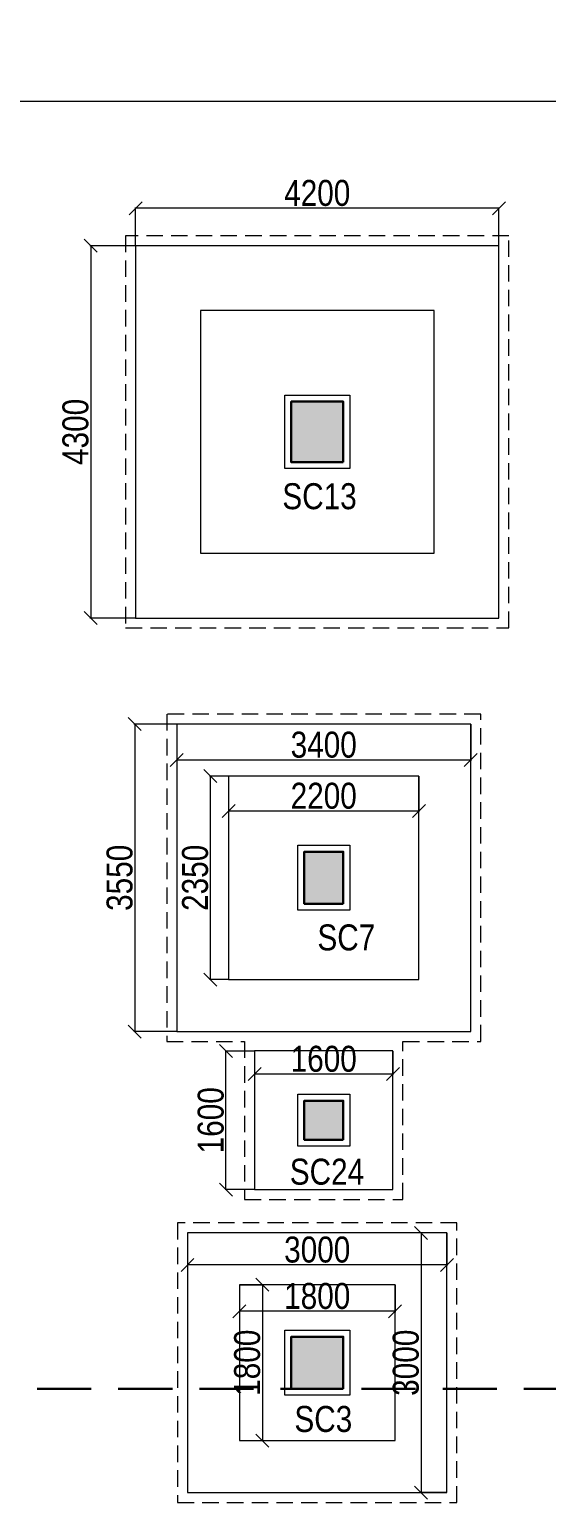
# Model space of a CAD drawing. Header units: millimetres. Extents: x 1112055 to 3390982, y -148532 to 766891.
# Drawn here: x 2881642 to 2887620, y 289202 to 306215 of the extents above; entities that cross this region are included whole.
import ezdxf

# ---------------------------------------------------------------- set-up
doc = ezdxf.new("R2010")
doc.units = ezdxf.units.MM
doc.header["$PDMODE"] = 35
doc.header["$PDSIZE"] = -25
doc.linetypes.add('DASHED2', pattern=[0.375, 0.25, -0.125])
doc.linetypes.add('Hidden', pattern=[9.525, 6.35, -3.175])
for name, color, linetype, lineweight in [('B COL. NO.', 3, 'Continuous', 20), ('B FINAL COLUMN', 1, 'Continuous', 30), ('B FOOTING', 49, 'Continuous', 20), ('B FOOTING DIM', 234, 'Continuous', 9), ('B P.C.C', 251, 'Continuous', 0)]:
    doc.layers.add(name, color=color, linetype=linetype, lineweight=lineweight)
doc.layers.add('B Pedestal', color=7, linetype='Continuous', lineweight=9, true_color=0x5c8948)
doc.layers.add('B-COL HT', color=7, linetype='Continuous', lineweight=0, true_color=0x4e4f45)
doc.styles.add('SWINC', font='swissc.ttf')
doc.dimstyles.new('BHOOMI', dxfattribs={"dimtxt": 230, "dimasz": 150, "dimexe": 10, "dimexo": 0, "dimgap": 25, "dimtad": 1, "dimdec": 0, "dimzin": 0, "dimdsep": 46, "dimtxsty": 'SWINC', "dimblk": 'OBLIQUE', "dimcen": 0.09, "dimclrd": 250, "dimclre": 250, "dimclrt": 256, "dimaunit": 1, "dimadec": 3, "dimazin": 0, "dimtfac": 1, "dimtdec": 0, "dimtofl": 0, "dimtmove": 1, "dimatfit": 3, "dimfxl": 100, "dimtolj": 1, "dimtzin": 0, "dimlwd": 9, "dimlwe": 5, "dimarcsym": 0})

# ---------------------------------------------------------------- blocks, each defined once
blk = doc.blocks.new('_Oblique')
at = {"color": 0, "linetype": 'ByBlock', "lineweight": -2}
blk.add_line((-0.5, -0.5), (0.5, 0.5), dxfattribs=at)
blk = doc.blocks.new('*D4856')
at = {"layer": 'B FOOTING DIM', "color": 250, "lineweight": 5, "ltscale": 0.5, "transparency": 16777216}
for p, q in [((2883469, 292317), (2883469, 291937)), ((2886469, 292317), (2886469, 291937)), ((2886469, 291947), (2883469, 291947))]:
    blk.add_line(p, q, dxfattribs=at)
at = {"layer": 'Defpoints', "color": 0, "transparency": 16777216}
for p in [(2883469, 292317), (2886469, 292317), (2883469, 291947)]:
    blk.add_point(p, dxfattribs=at)
at = {"layer": 'B FOOTING DIM', "color": 250, "lineweight": 5, "transparency": 16777216, "xscale": 150, "yscale": 150, "zscale": 150, "rotation": 180}
blk.add_blockref('_Oblique', (2883469, 291947), dxfattribs=at)
at = {"layer": 'B FOOTING DIM', "color": 250, "lineweight": 5, "transparency": 16777216, "xscale": 150, "yscale": 150, "zscale": 150}
blk.add_blockref('_Oblique', (2886469, 291947), dxfattribs=at)
at = {"layer": 'B FOOTING DIM', "transparency": 16777216, "insert": (2884969, 292122), "char_height": 300, "attachment_point": 5, "style": 'SWINC'}
blk.add_mtext('\\A1;3000', dxfattribs=at)
blk = doc.blocks.new('*D4857')
at = {"layer": 'B FOOTING DIM', "color": 250, "lineweight": 5, "ltscale": 0.5, "transparency": 16777216}
for p, q in [((2886469, 292317), (2886159, 292317)), ((2886169, 292317), (2886169, 289317)), ((2886469, 289317), (2886159, 289317))]:
    blk.add_line(p, q, dxfattribs=at)
at = {"layer": 'Defpoints', "color": 0, "transparency": 16777216}
for p in [(2886469, 292317), (2886169, 289317), (2886469, 289317)]:
    blk.add_point(p, dxfattribs=at)
at = {"layer": 'B FOOTING DIM', "color": 250, "lineweight": 5, "transparency": 16777216, "xscale": 150, "yscale": 150, "zscale": 150}
for p, rotation in [((2886169, 292317), 90), ((2886169, 289317), 270)]:
    blk.add_blockref('_Oblique', p, dxfattribs=dict(at, rotation=rotation))
at = {"layer": 'B FOOTING DIM', "transparency": 16777216, "insert": (2885994, 290817), "char_height": 300, "attachment_point": 5, "rotation": 90, "style": 'SWINC'}
blk.add_mtext('\\A1;3000', dxfattribs=at)
blk = doc.blocks.new('*D4858')
at = {"layer": 'B FOOTING DIM', "color": 250, "lineweight": 5, "ltscale": 0.5, "transparency": 16777216}
for p, q in [((2884069, 291717), (2884069, 291401)), ((2885869, 291717), (2885869, 291401)), ((2885869, 291411), (2884069, 291411))]:
    blk.add_line(p, q, dxfattribs=at)
at = {"layer": 'Defpoints', "color": 0, "transparency": 16777216}
for p in [(2884069, 291717), (2885869, 291717), (2884069, 291411)]:
    blk.add_point(p, dxfattribs=at)
at = {"layer": 'B FOOTING DIM', "color": 250, "lineweight": 5, "transparency": 16777216, "xscale": 150, "yscale": 150, "zscale": 150, "rotation": 180}
blk.add_blockref('_Oblique', (2884069, 291411), dxfattribs=at)
at = {"layer": 'B FOOTING DIM', "color": 250, "lineweight": 5, "transparency": 16777216, "xscale": 150, "yscale": 150, "zscale": 150}
blk.add_blockref('_Oblique', (2885869, 291411), dxfattribs=at)
at = {"layer": 'B FOOTING DIM', "transparency": 16777216, "insert": (2884969, 291586), "char_height": 300, "attachment_point": 5, "style": 'SWINC'}
blk.add_mtext('\\A1;1800', dxfattribs=at)
blk = doc.blocks.new('*D4859')
at = {"layer": 'B FOOTING DIM', "color": 250, "lineweight": 5, "ltscale": 0.5, "transparency": 16777216}
for p, q in [((2884069, 291717), (2884345, 291717)), ((2884335, 291717), (2884335, 289917)), ((2884069, 289917), (2884345, 289917))]:
    blk.add_line(p, q, dxfattribs=at)
at = {"layer": 'Defpoints', "color": 0, "transparency": 16777216}
for p in [(2884069, 291717), (2884069, 289917), (2884335, 289917)]:
    blk.add_point(p, dxfattribs=at)
at = {"layer": 'B FOOTING DIM', "color": 250, "lineweight": 5, "transparency": 16777216, "xscale": 150, "yscale": 150, "zscale": 150}
for p, rotation in [((2884335, 291717), 90), ((2884335, 289917), 270)]:
    blk.add_blockref('_Oblique', p, dxfattribs=dict(at, rotation=rotation))
at = {"layer": 'B FOOTING DIM', "transparency": 16777216, "insert": (2884160, 290817), "char_height": 300, "attachment_point": 5, "rotation": 90, "style": 'SWINC'}
blk.add_mtext('\\A1;1800', dxfattribs=at)
blk = doc.blocks.new('*D4874')
at = {"layer": 'B FOOTING DIM', "color": 250, "lineweight": 5, "ltscale": 0.5, "transparency": 16777216}
for p, q in [((2882869, 303717), (2882869, 304160)), ((2887069, 304150), (2882869, 304150)), ((2887069, 303717), (2887069, 304160))]:
    blk.add_line(p, q, dxfattribs=at)
at = {"layer": 'Defpoints', "color": 0, "transparency": 16777216}
for p in [(2882869, 304150), (2882869, 303717), (2887069, 303717)]:
    blk.add_point(p, dxfattribs=at)
at = {"layer": 'B FOOTING DIM', "color": 250, "lineweight": 5, "transparency": 16777216, "xscale": 150, "yscale": 150, "zscale": 150, "rotation": 180}
blk.add_blockref('_Oblique', (2882869, 304150), dxfattribs=at)
at = {"layer": 'B FOOTING DIM', "color": 250, "lineweight": 5, "transparency": 16777216, "xscale": 150, "yscale": 150, "zscale": 150}
blk.add_blockref('_Oblique', (2887069, 304150), dxfattribs=at)
at = {"layer": 'B FOOTING DIM', "transparency": 16777216, "insert": (2884969, 304325), "char_height": 300, "attachment_point": 5, "style": 'SWINC'}
blk.add_mtext('\\A1;4200', dxfattribs=at)
blk = doc.blocks.new('*D4875')
at = {"layer": 'B FOOTING DIM', "color": 250, "lineweight": 5, "ltscale": 0.5, "transparency": 16777216}
for p, q in [((2882869, 303717), (2882340, 303717)), ((2882350, 303717), (2882350, 299417)), ((2882869, 299417), (2882340, 299417))]:
    blk.add_line(p, q, dxfattribs=at)
at = {"layer": 'Defpoints', "color": 0, "transparency": 16777216}
for p in [(2882869, 303717), (2882350, 299417), (2882869, 299417)]:
    blk.add_point(p, dxfattribs=at)
at = {"layer": 'B FOOTING DIM', "color": 250, "lineweight": 5, "transparency": 16777216, "xscale": 150, "yscale": 150, "zscale": 150}
for p, rotation in [((2882350, 303717), 90), ((2882350, 299417), 270)]:
    blk.add_blockref('_Oblique', p, dxfattribs=dict(at, rotation=rotation))
at = {"layer": 'B FOOTING DIM', "transparency": 16777216, "insert": (2882175, 301567), "char_height": 300, "attachment_point": 5, "rotation": 90, "style": 'SWINC'}
blk.add_mtext('\\A1;4300', dxfattribs=at)
blk = doc.blocks.new('*D4883')
at = {"layer": 'B FOOTING DIM', "color": 250, "lineweight": 5, "ltscale": 0.5, "transparency": 16777216}
for p, q in [((2868419, 305388), (2914813, 305388)), ((2914803, 305388), (2914803, 304538)), ((2914345, 304538), (2914813, 304538))]:
    blk.add_line(p, q, dxfattribs=at)
at = {"layer": 'Defpoints', "color": 0, "transparency": 16777216}
for p in [(2868419, 305388), (2914345, 304538), (2914803, 304538)]:
    blk.add_point(p, dxfattribs=at)
at = {"layer": 'B FOOTING DIM', "color": 250, "lineweight": 5, "transparency": 16777216, "xscale": 150, "yscale": 150, "zscale": 150}
for p, rotation in [((2914803, 305388), 90), ((2914803, 304538), 270)]:
    blk.add_blockref('_Oblique', p, dxfattribs=dict(at, rotation=rotation))
at = {"layer": 'B FOOTING DIM', "transparency": 16777216, "insert": (2914628, 304963), "char_height": 300, "attachment_point": 5, "rotation": 90, "style": 'SWINC'}
blk.add_mtext('\\A1;850', dxfattribs=at)
blk = doc.blocks.new('*D4886')
at = {"layer": 'B FOOTING DIM', "color": 250, "lineweight": 5, "ltscale": 0.5, "transparency": 16777216}
for p, q in [((2883344, 298192), (2883344, 297768)), ((2886744, 298192), (2886744, 297768)), ((2883344, 297778), (2886744, 297778))]:
    blk.add_line(p, q, dxfattribs=at)
at = {"layer": 'Defpoints', "color": 0, "transparency": 16777216}
for p in [(2883344, 298192), (2886744, 298192), (2886744, 297778)]:
    blk.add_point(p, dxfattribs=at)
at = {"layer": 'B FOOTING DIM', "color": 250, "lineweight": 5, "transparency": 16777216, "xscale": 150, "yscale": 150, "zscale": 150, "rotation": 180}
blk.add_blockref('_Oblique', (2883344, 297778), dxfattribs=at)
at = {"layer": 'B FOOTING DIM', "color": 250, "lineweight": 5, "transparency": 16777216, "xscale": 150, "yscale": 150, "zscale": 150}
blk.add_blockref('_Oblique', (2886744, 297778), dxfattribs=at)
at = {"layer": 'B FOOTING DIM', "transparency": 16777216, "insert": (2885044, 297953), "char_height": 300, "attachment_point": 5, "style": 'SWINC'}
blk.add_mtext('\\A1;3400', dxfattribs=at)
blk = doc.blocks.new('*D4887')
at = {"layer": 'B FOOTING DIM', "color": 250, "lineweight": 5, "ltscale": 0.5, "transparency": 16777216}
for p, q in [((2883944, 297592), (2883944, 297178)), ((2886144, 297592), (2886144, 297178)), ((2886144, 297188), (2883944, 297188))]:
    blk.add_line(p, q, dxfattribs=at)
at = {"layer": 'Defpoints', "color": 0, "transparency": 16777216}
for p in [(2883944, 297592), (2886144, 297592), (2883944, 297188)]:
    blk.add_point(p, dxfattribs=at)
at = {"layer": 'B FOOTING DIM', "color": 250, "lineweight": 5, "transparency": 16777216, "xscale": 150, "yscale": 150, "zscale": 150, "rotation": 180}
blk.add_blockref('_Oblique', (2883944, 297188), dxfattribs=at)
at = {"layer": 'B FOOTING DIM', "color": 250, "lineweight": 5, "transparency": 16777216, "xscale": 150, "yscale": 150, "zscale": 150}
blk.add_blockref('_Oblique', (2886144, 297188), dxfattribs=at)
at = {"layer": 'B FOOTING DIM', "transparency": 16777216, "insert": (2885044, 297363), "char_height": 300, "attachment_point": 5, "style": 'SWINC'}
blk.add_mtext('\\A1;2200', dxfattribs=at)
blk = doc.blocks.new('*D4888')
at = {"layer": 'B FOOTING DIM', "color": 250, "lineweight": 5, "ltscale": 0.5, "transparency": 16777216}
for p, q in [((2883344, 298192), (2882850, 298192)), ((2882860, 298192), (2882860, 294642)), ((2883344, 294642), (2882850, 294642))]:
    blk.add_line(p, q, dxfattribs=at)
at = {"layer": 'Defpoints', "color": 0, "transparency": 16777216}
for p in [(2883344, 298192), (2882860, 294642), (2883344, 294642)]:
    blk.add_point(p, dxfattribs=at)
at = {"layer": 'B FOOTING DIM', "color": 250, "lineweight": 5, "transparency": 16777216, "xscale": 150, "yscale": 150, "zscale": 150}
for p, rotation in [((2882860, 298192), 90), ((2882860, 294642), 270)]:
    blk.add_blockref('_Oblique', p, dxfattribs=dict(at, rotation=rotation))
at = {"layer": 'B FOOTING DIM', "transparency": 16777216, "insert": (2882685, 296417), "char_height": 300, "attachment_point": 5, "rotation": 90, "style": 'SWINC'}
blk.add_mtext('\\A1;3550', dxfattribs=at)
blk = doc.blocks.new('*D4889')
at = {"layer": 'B FOOTING DIM', "color": 250, "lineweight": 5, "ltscale": 0.5, "transparency": 16777216}
for p, q in [((2883944, 297592), (2883723, 297592)), ((2883733, 297592), (2883733, 295242)), ((2883944, 295242), (2883723, 295242))]:
    blk.add_line(p, q, dxfattribs=at)
at = {"layer": 'Defpoints', "color": 0, "transparency": 16777216}
for p in [(2883944, 297592), (2883733, 295242), (2883944, 295242)]:
    blk.add_point(p, dxfattribs=at)
at = {"layer": 'B FOOTING DIM', "color": 250, "lineweight": 5, "transparency": 16777216, "xscale": 150, "yscale": 150, "zscale": 150}
for p, rotation in [((2883733, 297592), 90), ((2883733, 295242), 270)]:
    blk.add_blockref('_Oblique', p, dxfattribs=dict(at, rotation=rotation))
at = {"layer": 'B FOOTING DIM', "transparency": 16777216, "insert": (2883558, 296417), "char_height": 300, "attachment_point": 5, "rotation": 90, "style": 'SWINC'}
blk.add_mtext('\\A1;2350', dxfattribs=at)
blk = doc.blocks.new('*D4711')
at = {"layer": 'B FOOTING DIM', "color": 250, "lineweight": 5, "ltscale": 0.5, "transparency": 16777216}
for p, q in [((2884244, 294417), (2883904, 294417)), ((2883914, 292817), (2883914, 294417)), ((2884244, 292817), (2883904, 292817))]:
    blk.add_line(p, q, dxfattribs=at)
at = {"layer": 'Defpoints', "color": 0, "transparency": 16777216}
for p in [(2883914, 294417), (2884244, 294417), (2884244, 292817)]:
    blk.add_point(p, dxfattribs=at)
at = {"layer": 'B FOOTING DIM', "color": 250, "lineweight": 5, "transparency": 16777216, "xscale": 150, "yscale": 150, "zscale": 150}
for p, rotation in [((2883914, 294417), 90), ((2883914, 292817), 270)]:
    blk.add_blockref('_Oblique', p, dxfattribs=dict(at, rotation=rotation))
at = {"layer": 'B FOOTING DIM', "transparency": 16777216, "insert": (2883739, 293617), "char_height": 300, "attachment_point": 5, "rotation": 90, "style": 'SWINC'}
blk.add_mtext('\\A1;1600', dxfattribs=at)
blk = doc.blocks.new('*D4712')
at = {"layer": 'B FOOTING DIM', "color": 250, "lineweight": 5, "ltscale": 0.5, "transparency": 16777216}
for p, q in [((2884244, 294417), (2884244, 294140)), ((2885844, 294417), (2885844, 294140)), ((2885844, 294150), (2884244, 294150))]:
    blk.add_line(p, q, dxfattribs=at)
at = {"layer": 'Defpoints', "color": 0, "transparency": 16777216}
for p in [(2884244, 294417), (2885844, 294417), (2884244, 294150)]:
    blk.add_point(p, dxfattribs=at)
at = {"layer": 'B FOOTING DIM', "color": 250, "lineweight": 5, "transparency": 16777216, "xscale": 150, "yscale": 150, "zscale": 150, "rotation": 180}
blk.add_blockref('_Oblique', (2884244, 294150), dxfattribs=at)
at = {"layer": 'B FOOTING DIM', "color": 250, "lineweight": 5, "transparency": 16777216, "xscale": 150, "yscale": 150, "zscale": 150}
blk.add_blockref('_Oblique', (2885844, 294150), dxfattribs=at)
at = {"layer": 'B FOOTING DIM', "transparency": 16777216, "insert": (2885044, 294325), "char_height": 300, "attachment_point": 5, "style": 'SWINC'}
blk.add_mtext('\\A1;1600', dxfattribs=at)

msp = doc.modelspace()

# ---------------------------------------------------------------- hatches: boundary and pattern name
at = {"layer": 'B-COL HT', "lineweight": 0}
h = msp.add_hatch(color=250, dxfattribs=at)
h.dxf.hatch_style = 1
h.paths.add_polyline_path([(2885269.2, 301217.4), (2884669.2, 301217.4), (2884669.2, 301917.4), (2885269.2, 301917.4)])
h = msp.add_hatch(color=250, dxfattribs=at)
h.dxf.hatch_style = 1
h.paths.add_polyline_path([(2885269.1, 296117.4), (2884819.1, 296117.4), (2884819.1, 296717.4), (2885269.1, 296717.4)])
h = msp.add_hatch(color=250, dxfattribs=at)
h.dxf.hatch_style = 1
h.paths.add_polyline_path([(2884819.2, 293392.4), (2884819.2, 293842.4), (2885269.2, 293842.4), (2885269.2, 293392.4)])
h = msp.add_hatch(color=250, dxfattribs=at)
h.dxf.hatch_style = 1
h.paths.add_polyline_path([(2885269.1, 290517.4), (2884669.1, 290517.4), (2884669.1, 291117.4), (2885269.1, 291117.4)])

# ---------------------------------------------------------------- linework, layer by layer
at = {"color": 16, "linetype": 'DASHED2', "lineweight": 30, "ltscale": 2500}
msp.add_lwpolyline([(2868419.2, 318917.4), (2894019.2, 318917.4), (2894019.2, 290967.4), (2896419.2, 290967.4), (2896419.2, 290517.4), (2868419.2, 290517.4), (2868419.2, 318917.4)], dxfattribs=at)
at = {"layer": 'B FINAL COLUMN', "color": 1, "lineweight": 30}
for points in [[(2885269.2, 301217.4), (2884669.2, 301217.4), (2884669.2, 301917.4), (2885269.2, 301917.4)], [(2885269.1, 296117.4), (2884819.1, 296117.4), (2884819.1, 296717.4), (2885269.1, 296717.4)], [(2885269.1, 290517.4), (2884669.1, 290517.4), (2884669.1, 291117.4), (2885269.1, 291117.4)]]:
    msp.add_lwpolyline(points, close=True, dxfattribs=at)
at = {"layer": 'B FINAL COLUMN', "color": 11, "lineweight": 30}
msp.add_lwpolyline([(2885269.2, 293392.4), (2884819.2, 293392.4), (2884819.2, 293842.4), (2885269.2, 293842.4)], close=True, dxfattribs=at)
at = {"layer": 'B FOOTING'}
for points in [[(2882869.2, 299417.4), (2887069.2, 299417.4), (2887069.2, 303717.4), (2882869.2, 303717.4)], [(2883619.2, 300167.4), (2886319.2, 300167.4), (2886319.2, 302967.4), (2883619.2, 302967.4)], [(2883344.1, 294642.4), (2886744.1, 294642.4), (2886744.1, 298192.4), (2883344.1, 298192.4)], [(2883944.1, 295242.4), (2886144.1, 295242.4), (2886144.1, 297592.4), (2883944.1, 297592.4)], [(2884244.2, 292817.4), (2885844.2, 292817.4), (2885844.2, 294417.4), (2884244.2, 294417.4)], [(2883469.1, 289317.4), (2886469.1, 289317.4), (2886469.1, 292317.4), (2883469.1, 292317.4)], [(2884069.1, 289917.4), (2885869.1, 289917.4), (2885869.1, 291717.4), (2884069.1, 291717.4)]]:
    msp.add_lwpolyline(points, close=True, dxfattribs=at)
at = {"layer": 'B P.C.C', "color": 250, "linetype": 'Hidden', "lineweight": 0, "ltscale": 30}
for points in [[(2882754.2, 299302.4), (2887184.2, 299302.4), (2887184.2, 303832.4), (2882754.2, 303832.4)], [(2883354.1, 289202.4), (2886584.1, 289202.4), (2886584.1, 292432.4), (2883354.1, 292432.4)]]:
    msp.add_lwpolyline(points, close=True, dxfattribs=at)
for points in [[(2885959.2, 294527.4), (2886859.1, 294527.4), (2886859.1, 298307.4), (2883229.1, 298307.4), (2883229.1, 294527.4), (2884129.2, 294527.4)], [(2884129.2, 294527.4), (2884129.2, 292702.4), (2885959.2, 292702.4), (2885959.2, 294527.4)]]:
    msp.add_lwpolyline(points, dxfattribs=at)
at = {"layer": 'B Pedestal', "color": 87, "lineweight": 9}
for points in [[(2885344.2, 301142.4), (2884594.2, 301142.4), (2884594.2, 301992.4), (2885344.2, 301992.4)], [(2885344.1, 296042.4), (2884744.1, 296042.4), (2884744.1, 296792.4), (2885344.1, 296792.4)], [(2885344.2, 293317.4), (2884744.2, 293317.4), (2884744.2, 293917.4), (2885344.2, 293917.4)], [(2885344.1, 290442.4), (2884594.1, 290442.4), (2884594.1, 291192.4), (2885344.1, 291192.4)]]:
    msp.add_lwpolyline(points, close=True, dxfattribs=at)

# ---------------------------------------------------------------- texts
at = {"layer": 'B COL. NO.', "style": 'SWINC'}
for s, p in [('SC13', (2884565.9, 300674.5)), ('SC7', (2884971.6, 295579)), ('SC24', (2884651.9, 292873.6)), ('SC3', (2884705.5, 290017.7))]:
    msp.add_text(s, height=300, dxfattribs=at).set_placement(p)

# ---------------------------------------------------------------- dimensions: what is measured, and where the dimension line sits
at = {"layer": 'B FOOTING DIM', "color": 250, "ltscale": 0.5}
for base, p1, p2, picture, middle in [((2914803, 304537.9), (2868419.2, 305387.9), (2914345.5, 304537.9), '*D4883', (2914628, 304962.9)), ((2882350.3, 299417.4), (2882869.2, 303717.4), (2882869.2, 299417.4), '*D4875', (2882175.3, 301567.4)), ((2882860, 294642.4), (2883344.1, 298192.4), (2883344.1, 294642.4), '*D4888', (2882685, 296417.4)), ((2883732.6, 295242.4), (2883944.1, 297592.4), (2883944.1, 295242.4), '*D4889', (2883557.6, 296417.4)), ((2883913.6, 294417.4), (2884244.2, 292817.4), (2884244.2, 294417.4), '*D4711', (2883738.6, 293617.4)), ((2886169.3, 289317.4), (2886469.1, 292317.4), (2886469.1, 289317.4), '*D4857', (2885994.3, 290817.4)), ((2884335.1, 289917.4), (2884069.1, 291717.4), (2884069.1, 289917.4), '*D4859', (2884160.1, 290817.4))]:
    dim = msp.add_linear_dim(base=base, p1=p1, p2=p2, angle=90, dimstyle='BHOOMI', override={"dimtxt": 300, "dimlwd": 5}, dxfattribs=at)
    dim.commit()
    dim.dimension.update_dxf_attribs({"geometry": picture, "text_midpoint": middle})
for base, p1, p2, picture, middle in [((2882869.2, 304149.9), (2887069.2, 303717.4), (2882869.2, 303717.4), '*D4874', (2884969.2, 304324.9)), ((2886744.1, 297778.3), (2883344.1, 298192.4), (2886744.1, 298192.4), '*D4886', (2885044.1, 297953.3)), ((2883944.1, 297187.8), (2886144.1, 297592.4), (2883944.1, 297592.4), '*D4887', (2885044.1, 297362.8)), ((2884244.2, 294150.5), (2885844.2, 294417.4), (2884244.2, 294417.4), '*D4712', (2885044.2, 294325.5)), ((2883469.1, 291947.1), (2886469.1, 292317.4), (2883469.1, 292317.4), '*D4856', (2884969.1, 292122.1)), ((2884069.1, 291410.6), (2885869.1, 291717.4), (2884069.1, 291717.4), '*D4858', (2884969.1, 291585.6))]:
    dim = msp.add_linear_dim(base=base, p1=p1, p2=p2, dimstyle='BHOOMI', override={"dimtxt": 300, "dimlwd": 5}, dxfattribs=at)
    dim.commit()
    dim.dimension.update_dxf_attribs({"geometry": picture, "text_midpoint": middle})

doc.saveas('drawing.dxf')
